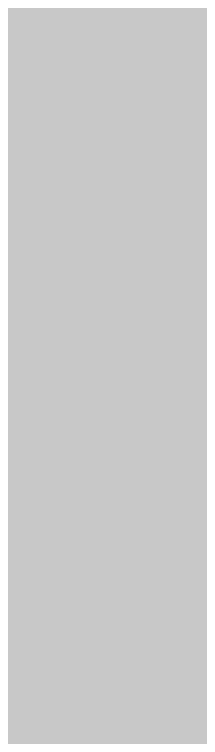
# Model space of a CAD drawing. Header units: inches. Extents: x 20139 to 37433, y -23296 to -20170.
# Drawn here: x 31388.924 to 31389.675, y -22534.356 to -22531.436 of the extents above; entities that cross this region are included whole.
import ezdxf

# ---------------------------------------------------------------- set-up
doc = ezdxf.new("R2010")
doc.units = ezdxf.units.IN
doc.header["$MEASUREMENT"] = 0
doc.layers.add('S-BEAM', color=12, linetype='Continuous', lineweight=9)

# ---------------------------------------------------------------- blocks, each defined once
blk = doc.blocks.new('Girt_Z - 8_D-834902-Level 1')
at = {"layer": 'S-BEAM'}
h = blk.add_hatch(color=256, dxfattribs=at)
h.paths.add_polyline_path([(22130.4655, -22536.8528), (22130.4655, -22356.2528), (22129.9599, -22356.2528), (22129.9599, -22536.8528), (22130.3358, -22536.8528)], flags=0)
h.paths.add_polyline_path([(22129.9599, -22343.8528), (22130.4655, -22343.8528), (22130.4655, -22114.6424), (22129.9599, -22114.6424), (22129.9599, -22336.6956)], flags=0)
h.paths.add_polyline_path([(22130.4655, -22102.2424), (22130.4655, -21873.7528), (22129.9599, -21873.7528), (22129.9599, -22102.2424)], flags=0)
h.paths.add_polyline_path([(22130.4655, -21861.3528), (22130.4655, -21632.5028), (22129.9599, -21632.5028), (22129.9599, -21861.3528)], flags=0)
h.paths.add_polyline_path([(22129.9599, -21620.1028), (22130.4655, -21620.1028), (22130.4655, -21414.1153), (22129.9599, -21414.1153), (22129.9599, -21600.7544)], flags=0)
h.paths.add_polyline_path([(22129.9599, -21409.1153), (22130.4655, -21409.1153), (22130.4655, -21391.2528), (22129.9599, -21391.2528), (22129.9599, -21407.0856)], flags=0)
h.paths.add_polyline_path([(22129.9599, -21378.8528), (22130.4655, -21378.8528), (22130.4655, -21150.0028), (22129.9599, -21150.0028), (22129.9599, -21368.3519)], flags=0)
h.paths.add_polyline_path([(22129.9599, -21137.6028), (22130.4655, -21137.6028), (22130.4655, -20908.7528), (22129.9599, -20908.7528), (22129.9599, -21135.9494)], flags=0)
h = blk.add_hatch(color=256, dxfattribs=at)
h.paths.add_polyline_path([(22130.4655, -22536.8528), (22132.8307, -22536.8528), (22132.8307, -22356.2528), (22130.4655, -22356.2528), (22130.4655, -22530.3644)], flags=0)
h.paths.add_polyline_path([(22130.4655, -22343.8528), (22132.8307, -22343.8528), (22132.8307, -22114.6424), (22130.4655, -22114.6424), (22130.4655, -22336.6956)], flags=0)
h.paths.add_polyline_path([(22130.4655, -22102.2424), (22132.8307, -22102.2424), (22132.8307, -21873.7528), (22130.4655, -21873.7528), (22130.4655, -21949.3581)], flags=0)
h.paths.add_polyline_path([(22130.4655, -21861.3528), (22132.8307, -21861.3528), (22132.8307, -21632.5028), (22130.4655, -21632.5028), (22130.4655, -21833.1569)], flags=0)
h.paths.add_polyline_path([(22130.4655, -21620.1028), (22132.8307, -21620.1028), (22132.8307, -21414.1153), (22130.4655, -21414.1153), (22130.4655, -21600.7544)], flags=0)
h.paths.add_polyline_path([(22130.4655, -21409.1153), (22132.8307, -21409.1153), (22132.8307, -21391.2528), (22130.4655, -21391.2528), (22130.4655, -21407.0856)], flags=0)
h.paths.add_polyline_path([(22130.4655, -21378.8528), (22132.8307, -21378.8528), (22132.8307, -21150.0028), (22130.4655, -21150.0028), (22130.4655, -21368.3519)], flags=0)
h.paths.add_polyline_path([(22130.4655, -21137.6028), (22132.8307, -21137.6028), (22132.8307, -20908.7528), (22130.4655, -20908.7528), (22130.4655, -21135.9494)], flags=0)

msp = doc.modelspace()

# ---------------------------------------------------------------- block references
at = {"layer": 'S-BEAM'}
msp.add_blockref('Girt_Z - 8_D-834902-Level 1', (9258.45897, 0), dxfattribs=at)

doc.saveas('drawing.dxf')
